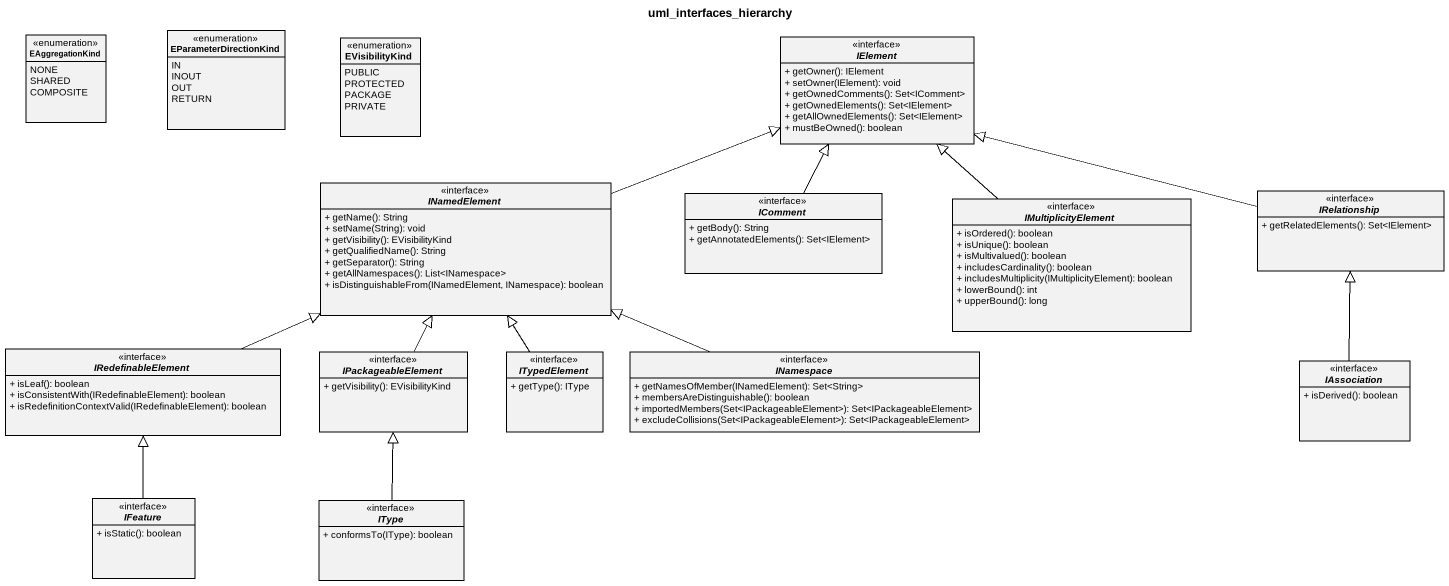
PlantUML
@startuml
title uml_interfaces_hierarchy
hide circle
hide empty members
skinparam classAttributeIconSize 0
enum EAggregationKind {
  NONE
  SHARED
  COMPOSITE
}
enum EParameterDirectionKind {
  IN
  INOUT
  OUT
  RETURN
}
enum EVisibilityKind {
  PUBLIC
  PROTECTED
  PACKAGE
  PRIVATE
}
interface IElement <<interface>> {
  + getOwner(): IElement
  + setOwner(IElement): void
  + getOwnedComments(): Set<IComment>
  + getOwnedElements(): Set<IElement>
  + getAllOwnedElements(): Set<IElement>
  + mustBeOwned(): boolean
}
interface INamedElement <<interface>> {
  + getName(): String
  + setName(String): void
  + getVisibility(): EVisibilityKind
  + getQualifiedName(): String
  + getSeparator(): String
  + getAllNamespaces(): List<INamespace>
  + isDistinguishableFrom(INamedElement, INamespace): boolean
}
interface IComment <<interface>> {
  + getBody(): String
  + getAnnotatedElements(): Set<IElement>
}
interface IMultiplicityElement <<interface>> {
  + isOrdered(): boolean
  + isUnique(): boolean
  + isMultivalued(): boolean
  + includesCardinality(): boolean
  + includesMultiplicity(IMultiplicityElement): boolean
  + lowerBound(): int
  + upperBound(): long
}
interface IRelationship <<interface>> {
  + getRelatedElements(): Set<IElement>
}
interface IRedefinableElement <<interface>> {
  + isLeaf(): boolean
  + isConsistentWith(IRedefinableElement): boolean
  + isRedefinitionContextValid(IRedefinableElement): boolean
}
interface IPackageableElement <<interface>> {
  + getVisibility(): EVisibilityKind
}
interface ITypedElement <<interface>> {
  + getType(): IType
}
interface INamespace <<interface>> {
  + getNamesOfMember(INamedElement): Set<String>
  + membersAreDistinguishable(): boolean
  + importedMembers(Set<IPackageableElement>): Set<IPackageableElement>
  + excludeCollisions(Set<IPackageableElement>): Set<IPackageableElement>
}
interface IAssociation <<interface>> {
  + isDerived(): boolean
}
interface IFeature <<interface>> {
  + isStatic(): boolean
}
interface IType <<interface>> {
  + conformsTo(IType): boolean
}
INamedElement -right-|> IElement
IComment -up-|> IElement
IMultiplicityElement -up-|> IElement
IRelationship -left-|> IElement
IRedefinableElement -right-|> INamedElement
IPackageableElement -up-|> INamedElement
ITypedElement -up-|> INamedElement
INamespace -left-|> INamedElement
IAssociation -up-|> IRelationship
IFeature -up-|> IRedefinableElement
IType -up-|> IPackageableElement
@enduml
